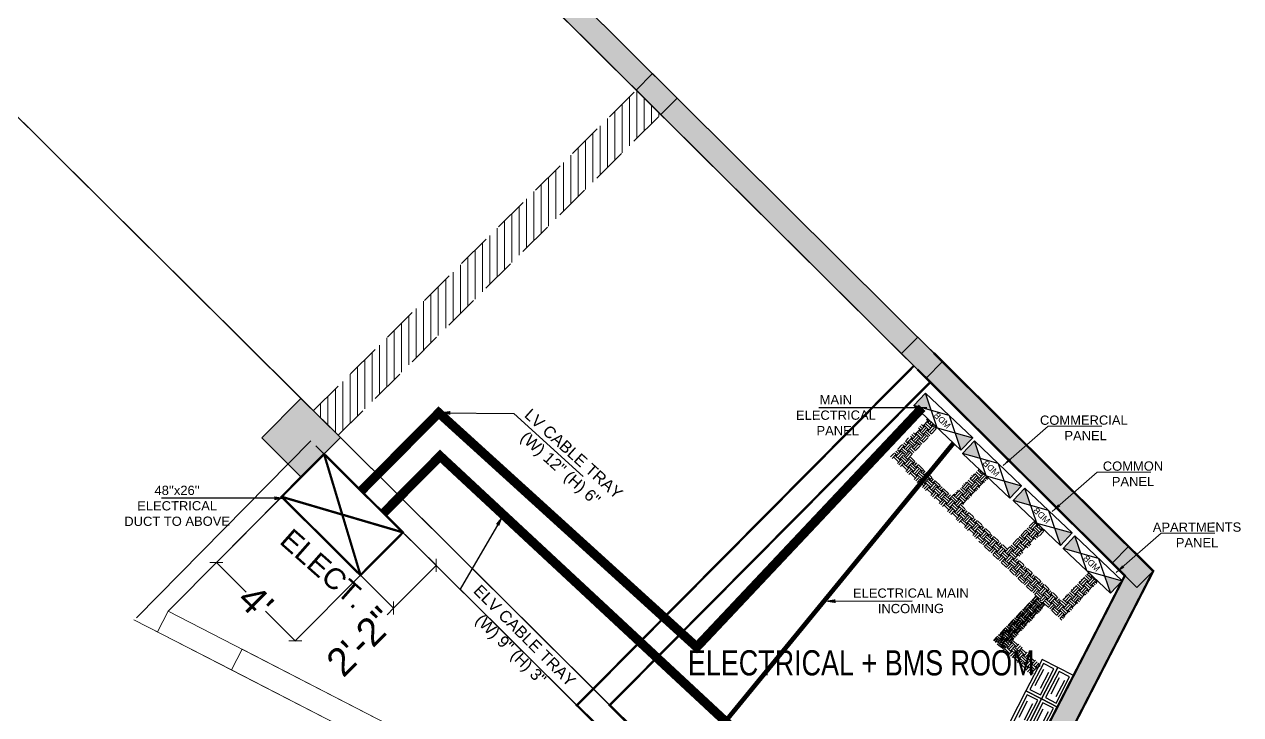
# Model space of a CAD drawing. Header units: inches. Extents: x 1195829 to 1240342, y -967019 to -858076.
# Drawn here: x 1223707 to 1224232, y -911317 to -911019 of the extents above; entities that cross this region are included whole.
import ezdxf

# ---------------------------------------------------------------- set-up
doc = ezdxf.new("R2010")
doc.units = ezdxf.units.IN
doc.header["$LTSCALE"] = 6
doc.header["$PDMODE"] = 2
for name, pattern in [('DASHED', [0.75, 0.5, -0.25]), ('DASHED2', [0.375, 0.25, -0.125]), ('PHANTOM2', [1.25, 0.625, -0.125, 0.125, -0.125, 0.125, -0.125])]:
    doc.linetypes.add(name, pattern=pattern)
doc.layers.get('0').update_dxf_attribs({"color": 251})
doc.layers.get('Defpoints').update_dxf_attribs({"color": 251})
for name, color, linetype in [('CIRCET NUMBER', 7, 'Continuous'), ('COLL SIZE', 251, 'Continuous'), ('DIM', 251, 'Continuous'), ('FITTING', 251, 'Continuous')]:
    doc.layers.add(name, color=color, linetype=linetype)
for name, color, linetype, lineweight in [('column', 251, 'Continuous', 25), ('COPPER STRIP', 30, 'DASHED', 25), ('ELE WIRING', 1, 'Continuous', 0), ('ELECT TEXT', 3, 'Continuous', 20), ('ELECT WIRING', 252, 'Continuous', 20), ('MDB', 1, 'Continuous', 25), ('power', 7, 'Continuous', 20), ('POWER PLUG FOR AC', 1, 'Continuous', 25), ('v.b', 251, 'Continuous', 5), ('W', 251, 'Continuous', 5), ('wall', 251, 'Continuous', 30), ('xref', 251, 'Continuous', 30)]:
    doc.layers.add(name, color=color, linetype=linetype, lineweight=lineweight)
doc.styles.add('ARI', font='arial.ttf')
doc.styles.add('ARIAL', font='arial.ttf', dxfattribs={"height": 8})
doc.styles.add('I96', font='arial.ttf', dxfattribs={"width": 0.8, "height": 7})
doc.styles.get("Standard").update_dxf_attribs({"font": 'stylu.ttf', "height": 96})
doc.styles.add('style1', font='arial.ttf', dxfattribs={"height": 3})
doc.dimstyles.new('Copy(2) of AA', dxfattribs={"dimtxt": 12, "dimasz": 4, "dimexe": 0.18, "dimexo": 0, "dimgap": 0.09, "dimtad": 0, "dimdec": 0, "dimzin": 0, "dimdsep": 46, "dimlunit": 3, "dimtxsty": 'ARI', "dimblk": 'OBLIQUE', "dimcen": 0.09, "dimclrd": 7, "dimclre": 7, "dimclrt": 7, "dimadec": 0, "dimazin": 0, "dimtfac": 1, "dimtdec": 0, "dimtofl": 0, "dimtmove": 0, "dimatfit": 3, "dimfxl": 1, "dimtolj": 1, "dimtzin": 0, "dimlwd": 5, "dimlwe": 5, "dimarcsym": 0})
doc.dimstyles.new('IMP96', dxfattribs={"dimtxt": 7, "dimasz": 3, "dimexe": 2, "dimexo": 2, "dimgap": 2, "dimtad": 2, "dimtoh": 1, "dimdec": 1, "dimzin": 0, "dimdsep": 46, "dimlunit": 4, "dimtxsty": 'I96', "dimblk": 'ARCHTICK', "dimcen": 2, "dimdle": 4, "dimclre": 8, "dimclrt": 3, "dimazin": 0, "dimtfac": 0.5, "dimtdec": 1, "dimtix": 1, "dimtmove": 1, "dimatfit": 2, "dimfxl": 1, "dimtolj": 1, "dimtzin": 3, "dimarcsym": 0})

# ---------------------------------------------------------------- blocks, each defined once
blk = doc.blocks.new('_Oblique')
at = {"layer": 'DIM', "color": 0, "lineweight": -2}
blk.add_line((-0.5, -0.5), (0.5, 0.5), dxfattribs=at)
blk = doc.blocks.new('*D25')
at = {"layer": 'Defpoints', "color": 0, "ltscale": 6, "transparency": 16777216}
for p in [(1223817.675193503, -911223.2141516714, 2940530687.494534), (1223789.518528522, -911251.5703841918), (1223851.735965048, -911257.0352078605, 2940530687.494534)]:
    blk.add_point(p, dxfattribs=at)
at = {"layer": 'wall', "color": 7, "lineweight": 5, "ltscale": 6, "transparency": 16777216}
for p, q in [((1223817.675193503, -911223.2141516714), (1223789.391699562, -911251.6981120852)), ((1223789.518528522, -911251.5703841918), (1223802.395899058, -911264.3571254392)), ((1223851.735965048, -911257.0352078605), (1223823.452471107, -911285.5191682742)), ((1223823.579300068, -911285.3914403808), (1223810.701929532, -911272.604699133))]:
    blk.add_line(p, q, dxfattribs=at)
at = {"layer": 'wall', "color": 7, "lineweight": 5, "ltscale": 6, "transparency": 16777216, "xscale": 4, "yscale": 4, "zscale": 4}
for p, rotation in [((1223789.518528522, -911251.5703841918), 135.2023313392948), ((1223823.579300068, -911285.3914403808), 315.2023313392948)]:
    blk.add_blockref('_Oblique', p, dxfattribs=dict(at, rotation=rotation))
at = {"layer": 'wall', "color": 7, "ltscale": 6, "transparency": 16777216, "insert": (1223806.548914295, -911268.4809122863), "char_height": 12, "attachment_point": 5, "rotation": 315.2023313392948, "style": 'ARI'}
blk.add_mtext("\\A1;4'", dxfattribs=at)
blk = doc.blocks.new('*D26')
at = {"layer": 'Defpoints', "color": 0, "ltscale": 6, "transparency": 16777216}
for p in [(1223870.055709794, -911238.5856292155, 2940530687.494534), (1223851.735965048, -911257.0352078606, 2940530687.494534), (1223866.040409357, -911271.2389885271)]:
    blk.add_point(p, dxfattribs=at)
at = {"layer": 'wall', "color": 7, "lineweight": 5, "ltscale": 6, "transparency": 16777216}
for p, q in [((1223870.055709794, -911238.5856292155), (1223884.487881955, -911252.9162388842)), ((1223884.360154103, -911252.7894098819), (1223866.040409357, -911271.2389885271)), ((1223851.735965048, -911257.0352078606), (1223866.168137209, -911271.3658175294)), ((1223866.040409357, -911271.2389885271), (1223863.221987088, -911274.0773852422))]:
    blk.add_line(p, q, dxfattribs=at)
at = {"layer": 'wall', "color": 7, "lineweight": 5, "ltscale": 6, "transparency": 16777216, "xscale": 4, "yscale": 4, "zscale": 4}
for p, rotation in [((1223884.360154103, -911252.7894098819), 45.20231276690226), ((1223866.040409357, -911271.2389885271), 225.2023127669023)]:
    blk.add_blockref('_Oblique', p, dxfattribs=dict(at, rotation=rotation))
at = {"layer": 'wall', "color": 7, "ltscale": 6, "transparency": 16777216, "insert": (1223851.848355527, -911285.5316228897), "char_height": 12, "attachment_point": 5, "rotation": 45.20231276690229, "style": 'ARI'}
blk.add_mtext('\\A1;2\'-2"', dxfattribs=at)
blk = doc.blocks.new('_ARCHTICK')
at = {"color": 0, "linetype": 'ByBlock', "const_width": 0.15}
blk.add_lwpolyline([(-0.5, -0.5), (0.5, 0.5)], dxfattribs=at)
blk = doc.blocks.new('MDB')
h = blk.add_hatch(color=1)
h.dxf.hatch_style = 1
h.paths.add_polyline_path([(88947.40997823731, -75310.93662870958), (88947.39990807907, -75304.4086952784), (88947.39972357011, -75304.40869556808), (88941.20551828368, -75307.68240061095)])
h.paths.add_polyline_path([(88922.60216990393, -75304.44776740558), (88922.61223984922, -75310.97556277957), (88928.80661024668, -75307.70187793644)])
at = {"layer": 'MDB'}
for p, q in [((88947.39990807907, -75304.4086952784), (88922.60216969097, -75304.44762934843)), ((88935.00103888502, -75304.4281623134), (88922.61223984922, -75310.97556277957)), ((88935.00103888502, -75304.4281623134), (88947.40997823731, -75310.93662870958)), ((88935.01129358457, -75310.95611591362), (88947.39972356985, -75304.40869556824)), ((88947.40997823731, -75310.93662870958), (88947.39990807907, -75304.4086952784)), ((88935.01129358457, -75310.95611591362), (88922.60198524606, -75304.44767055605)), ((88922.60216969097, -75304.44762934843), (88922.61223984922, -75310.97556277957)), ((88922.61223984922, -75310.97556277957), (88947.40997823731, -75310.93662870958))]:
    blk.add_line(p, q, dxfattribs=at)
at = {"insert": (88931.93894165922, -75308.80065873009), "char_height": 2.365831977794893, "attachment_point": 7, "rotation": 0.09000531544551121, "style": 'style1'}
blk.add_mtext_dynamic_manual_height_columns('{\\C3;MDB}', width=6.399626492675452, gutter_width=35, heights=[0], dxfattribs=at)
blk = doc.blocks.new('meter')
at = {"layer": 'POWER PLUG FOR AC', "color": 3}
for p, q in [((30544.29909998038, 7766.938036326866), (30544.29909998038, 7760.721315798289)), ((30546.3183533412, 7766.938036326866), (30546.3183533412, 7760.721315798289))]:
    blk.add_line(p, q, dxfattribs=at)
at = {"layer": 'POWER PLUG FOR AC'}
for points in [[(30542.33459162238, 7757.829676062577), (30548.33459162238, 7757.829676062577), (30548.33459162238, 7769.829676062578), (30542.33459162238, 7769.829676062578)], [(30543.33459162239, 7758.829676062578), (30547.33459162239, 7758.829676062578), (30547.33459162239, 7768.829676062579), (30543.33459162239, 7768.829676062579)]]:
    blk.add_lwpolyline(points, close=True, dxfattribs=at)

msp = doc.modelspace()

# ---------------------------------------------------------------- hatches: boundary and pattern name
at = {"layer": 'CIRCET NUMBER'}
h = msp.add_hatch(dxfattribs=at)
h.set_pattern_fill('EARTH', color=1, scale=9.999999999999998, angle=46.44817782508491)
h.set_pattern_definition([(46.44817782508491, (1136684.76510107, -916875.2667583391), (-0.0893527708863151, 3.534404629118593), [2.499999999999999, -2.499999999999999]), (46.44817782508491, (1136684.085646558, -916874.6208111157), (-0.0893527708863151, 3.534404629118593), [2.499999999999999, -2.499999999999999]), (46.44817782508491, (1136683.406192045, -916873.9748638923), (-0.0893527708863151, 3.534404629118593), [2.499999999999999, -2.499999999999999]), (136.4481778250849, (1136683.395022949, -916873.5330633137), (-3.534404629118592, -0.08935277088631444), [2.499999999999999, -2.499999999999999]), (136.4481778250849, (1136684.040970172, -916872.8536088011), (-3.534404629118592, -0.08935277088631444), [2.499999999999999, -2.499999999999999]), (136.4481778250849, (1136684.686917396, -916872.1741542886), (-3.534404629118592, -0.08935277088631444), [2.499999999999999, -2.499999999999999])])
h.paths.add_polyline_path([(1224111.410180982, -911227.1596817037), (1224123.06013858, -911215.0284174522), (1224118.717804612, -911210.8878696978), (1224107.067847013, -911223.0191339492), (1224089.005632093, -911205.7962616477), (1224100.655138131, -911193.6549194986), (1224096.312804163, -911189.5143717441), (1224080.52275037, -911205.998047862), (1224154.487223679, -911276.5254269375), (1224170.176515789, -911259.959777666), (1224165.834157015, -911255.8192062592), (1224154.270735321, -911268.0285262731), (1224135.293851649, -911249.9334894456), (1224147.042298819, -911237.7406234336), (1224142.69996485, -911233.6000756791), (1224130.95151768, -911245.7929416914)])
h = msp.add_hatch(dxfattribs=at)
h.set_pattern_fill('EARTH', color=1, scale=9.999999999999998, angle=46.44817782508491)
h.set_pattern_definition([(46.44817782508491, (1136735.135733856, -916923.2966915471), (-0.0893527708863151, 3.534404629118593), [2.499999999999998, -2.499999999999998]), (46.44817782508491, (1136734.456279344, -916922.6507443237), (-0.0893527708863151, 3.534404629118593), [2.499999999999998, -2.499999999999998]), (46.44817782508491, (1136733.776824831, -916922.0047971003), (-0.0893527708863151, 3.534404629118593), [2.499999999999998, -2.499999999999998]), (136.4481778250849, (1136733.765655735, -916921.5629965217), (-3.534404629118592, -0.08935277088631444), [2.499999999999998, -2.499999999999998]), (136.4481778250849, (1136734.411602959, -916920.8835420092), (-3.534404629118592, -0.08935277088631444), [2.499999999999998, -2.499999999999998]), (136.4481778250849, (1136735.057550182, -916920.2040874966), (-3.534404629118592, -0.08935277088631444), [2.499999999999998, -2.499999999999998])])
h.paths.add_polyline_path([(1224124.920516014, -911285.1036837699), (1224143.285227809, -911265.843982539), (1224147.627561777, -911269.9845302933), (1224129.262849982, -911289.2442315244)])
h = msp.add_hatch(dxfattribs=at)
h.set_pattern_fill('EARTH', color=1, scale=9.999999999999996, angle=136.0517612145344)
h.set_pattern_definition([(136.0517612145344, (1229182.04093823, -998734.1601365359), (-3.534938241246925, -0.06489707674539802), [2.499999999999997, -2.499999999999997]), (136.0517612145344, (1229181.390305512, -998734.8351056577), (-3.534938241246925, -0.06489707674539802), [2.499999999999997, -2.499999999999997]), (136.0517612145344, (1229180.739672794, -998735.5100747797), (-3.534938241246925, -0.06489707674539802), [2.499999999999997, -2.499999999999997]), (226.0517612145344, (1229180.297805513, -998735.5181869146), (0.06489707674539737, -3.534938241246924), [2.499999999999997, -2.499999999999997]), (226.0517612145344, (1229179.622836391, -998734.8675541963), (0.06489707674539737, -3.534938241246924), [2.499999999999997, -2.499999999999997]), (226.0517612145344, (1229178.947867269, -998734.2169214777), (0.06489707674539737, -3.534938241246924), [2.499999999999997, -2.499999999999997])])
h.paths.add_polyline_path([(1224124.920516003, -911285.1036837813), (1224143.285227809, -911265.843982539), (1224147.627561777, -911269.9845302933), (1224133.646630491, -911284.6468110034), (1224145.605568272, -911296.0011139922), (1224141.435076227, -911300.3146967385)])
at = {"layer": 'COLL SIZE', "lineweight": 25, "ltscale": 100, "true_color": 0xffc6b3}
h = msp.add_hatch(color=31, dxfattribs=at)
h.dxf.hatch_style = 1
h.paths.add_polyline_path([(1223981.414929226, -911058.3138680757), (1223970.770938118, -911047.7447880164), (1223977.816991492, -911040.6487939457), (1223988.460982599, -911051.2178740043)])
at = {"layer": 'COLL SIZE', "ltscale": 100}
h = msp.add_hatch(color=256, dxfattribs=at)
h.dxf.hatch_style = 1
h.paths.add_polyline_path([(1223981.414929226, -911058.3138680757), (1223970.770938118, -911047.7447880164), (1223977.816991492, -911040.6487939457), (1223988.460982599, -911051.2178740043)])
at = {"layer": 'COLL SIZE', "lineweight": 25, "ltscale": 100, "true_color": 0xffc6b3}
h = msp.add_hatch(color=31, dxfattribs=at)
h.dxf.hatch_style = 1
h.paths.add_polyline_path([(1224095.924338662, -911172.0173749268), (1224085.280347554, -911161.4482948667), (1224092.326400927, -911154.352300795), (1224102.970392034, -911164.9213808544)])
at = {"layer": 'COLL SIZE', "ltscale": 100}
h = msp.add_hatch(color=256, dxfattribs=at)
h.dxf.hatch_style = 1
h.paths.add_polyline_path([(1224095.924338662, -911172.0173749268), (1224085.280347554, -911161.4482948667), (1224092.326400927, -911154.352300795), (1224102.970392034, -911164.9213808544)])
at = {"layer": 'COLL SIZE', "lineweight": 25, "ltscale": 100, "true_color": 0xffc6b3}
h = msp.add_hatch(color=31, dxfattribs=at)
h.dxf.hatch_style = 1
h.paths.add_polyline_path([(1224186.906558173, -911262.3592732071), (1224176.262567065, -911251.790193148), (1224183.308620438, -911244.6941990753), (1224193.952611545, -911255.2632791341)])
at = {"layer": 'COLL SIZE', "ltscale": 100}
h = msp.add_hatch(color=256, dxfattribs=at)
h.dxf.hatch_style = 1
h.paths.add_polyline_path([(1224186.906558173, -911262.3592732071), (1224176.262567065, -911251.790193148), (1224183.308620438, -911244.6941990753), (1224193.952611545, -911255.2632791341)])
at = {"layer": 'column', "ltscale": 10, "true_color": 0x636466}
h = msp.add_hatch(color=251, dxfattribs=at)
h.dxf.hatch_style = 1
h.paths.add_polyline_path([(1223809.100071432, -911197.7884302789), (1223826.010599526, -911180.7580445053), (1223843.040985299, -911197.6685726013), (1223826.130457204, -911214.6989583726)])
h = msp.add_hatch(color=251, dxfattribs=at)
h.dxf.hatch_style = 1
h.paths.add_polyline_path([(1223809.100071432, -911197.7884302789), (1223826.010599526, -911180.7580445053), (1223843.040985299, -911197.6685726013), (1223826.130457204, -911214.6989583726)])
at = {"layer": 'FITTING', "lineweight": 0, "ltscale": 0.3, "true_color": 0xffc6b3}
h = msp.add_hatch(dxfattribs=at)
h.set_pattern_fill('ANSI31', color=31, scale=0.9999999999999999, angle=45)
h.set_pattern_definition([(90, (92293.1042649846, -10318.46794657328), (-3.175000000000001, -2.220446049250313e-16), [])])
h.paths.add_polyline_path([(1223851.356537119, -911187.4113582541), (1223981.360862462, -911058.3675353848), (1223970.793660693, -911047.7216795301), (1223831.41089016, -911186.0746574411), (1223842.05497424, -911196.6438298172)])
at = {"layer": 'W', "ltscale": 10, "true_color": 0x636466}
h = msp.add_hatch(dxfattribs=at)
h.set_pattern_fill('AR-CONC', color=251, scale=0.05999999999999999)
h.set_pattern_definition([(49.99999999999999, (101708.6892317184, -9999.576182052377), (10.93108013976024, -0.9563451323341847), [1.143, -12.573]), (355, (101708.6892317184, -9999.576182052377), (-2.114605285498161, 11.46341071434211), [0.9144000000000002, -10.0584350502]), (100.4514446999999, (101709.6001521382, -9999.655877262354), (8.816474825421198, 10.50706511473171), [0.9714005279999997, -10.685414676]), (46.1842, (101708.6892317182, -9996.528182052425), (16.26474245352779, -2.522539675963628), [1.7145, -18.8595]), (96.63555760999989, (101710.0446257184, -9996.738392052474), (14.24424804309018, 14.84556747586329), [1.4571013884, -16.0281364896]), (351.1841511700001, (101708.6892317182, -9996.528182052425), (14.24424804389862, 14.84556747513196), [1.3715980242, -15.0875839152]), (21, (101710.2132317182, -9997.290182052297), (9.096863476147949, -6.135911891225255), [1.143, -12.573]), (326.0000000000001, (101710.2132317182, -9997.290182052297), (3.708121700858824, 11.05127796733915), [0.9144000000000001, -10.0584]), (71.45144499999999, (101710.9713036742, -9997.801508046337), (12.80498515672297, 4.915366133154315), [0.9714005279999999, -10.685396256]), (37.50000000000001, (101708.6892317184, -9999.576182052377), (0.1853161950355084, 5.073302332389186), [0, -9.93648, 0, -10.2108, 0, -10.0965]), (7.500000000000003, (101708.6892317184, -9999.576182052377), (4.009179750618345, 6.01083448908717), [0, -5.821679999999999, 0, -9.70788, 0, -3.8481]), (327.5, (101705.2907117184, -9999.576182052493), (8.135435710012283, -0.3437246395604059), [0, -3.81, 0, -11.8872, 0, -15.7734]), (317.5, (101703.7667117182, -9999.576182052377), (8.887750883161083, 1.525589461999982), [0, -4.952999999999999, 0, -7.89432, 0, -11.2014])])
h.paths.add_polyline_path([(1222904.290980709, -912663.8109355978), (1223035.431821981, -912682.1699798831), (1223144.148173939, -912675.9002062089), (1223258.777578605, -912669.2894212562), (1223332.267371715, -912665.0511961697), (1223469.49330359, -912665.0511961699), (1224193.952611545, -911255.2632791958), (1223063.360843841, -910132.6284717623), (1222410.696912366, -910400.1186342236), (1222469.924268357, -910543.6308050351), (1221381.759432851, -910989.08717813), (1222107.069317237, -912761.0970161069), (1222424.184575321, -912698.0847101017), (1222723.819422519, -912638.545844136)])
h.paths.add_polyline_path([(1222905.677409272, -912653.9075111477), (1223035.841105982, -912672.1297602127), (1223143.572421252, -912665.9167945253), (1223258.201825918, -912659.3060095723), (1223331.979256404, -912655.0511961698), (1223463.388995366, -912655.0511961699), (1224181.713077904, -911257.2023440492), (1223061.018977389, -910144.3955452887), (1222423.764860786, -910405.5700931052), (1222482.993785229, -910549.0860643872), (1221394.802117437, -910994.5534216749), (1222114.126532377, -912751.9401158447), (1222421.851824913, -912687.9218921433), (1222721.79406019, -912628.16478648)], flags=16)

# ---------------------------------------------------------------- linework, layer by layer
at = {"layer": 'CIRCET NUMBER', "color": 1, "const_width": 0.002164437668397999}
for points in [[(1224111.410180982, -911227.1596817037), (1224123.06013858, -911215.0284174522), (1224118.717804612, -911210.8878696978), (1224107.067847013, -911223.0191339492), (1224089.005632093, -911205.7962616477), (1224100.655138131, -911193.6549194986), (1224096.312804163, -911189.5143717441), (1224080.52275037, -911205.998047862), (1224154.487223679, -911276.5254269375), (1224170.176515789, -911259.959777666), (1224165.834157015, -911255.8192062592), (1224154.270735321, -911268.0285262731), (1224135.293851649, -911249.9334894456), (1224147.042298819, -911237.7406234336), (1224142.69996485, -911233.6000756791), (1224130.95151768, -911245.7929416914), (1224111.410180982, -911227.1596817037)], [(1224124.920516003, -911285.1036837813), (1224143.285227809, -911265.843982539), (1224147.627561777, -911269.9845302933), (1224133.646630491, -911284.6468110034), (1224145.605568272, -911296.0011139922), (1224141.435076227, -911300.3146967385), (1224124.920516003, -911285.1036837813)]]:
    msp.add_lwpolyline(points, dxfattribs=at)
at = {"layer": 'COLL SIZE', "color": 31, "lineweight": 25, "ltscale": 100, "true_color": 0xffc6b3}
for points, elevation in [([(1223981.414929572, -911058.313868487), (1223970.770938464, -911047.7447884281), (1223977.816991837, -911040.6487943563), (1223988.460982944, -911051.2178744155), (1223981.414929572, -911058.313868487)], 2940530687.494535), ([(1224095.924339007, -911172.0173753372), (1224085.280347899, -911161.4482952774), (1224092.326401272, -911154.3523012056), (1224102.97039238, -911164.9213812656), (1224095.924339007, -911172.0173753372)], 2940534656.615094), ([(1224186.906558519, -911262.3592736179), (1224176.262567411, -911251.790193559), (1224183.308620784, -911244.6941994872), (1224193.95261189, -911255.2632795445), (1224186.906558519, -911262.3592736179)], 2940526601.574472)]:
    msp.add_lwpolyline(points, dxfattribs=dict(at, elevation=elevation))
at = {"layer": 'COLL SIZE', "ltscale": 100}
for points, elevation in [([(1223981.414929572, -911058.313868487), (1223970.770938464, -911047.7447884281), (1223977.816991837, -911040.6487943563), (1223988.460982944, -911051.2178744155), (1223981.414929572, -911058.313868487)], 2940530687.494535), ([(1224095.924339007, -911172.0173753372), (1224085.280347899, -911161.4482952774), (1224092.326401272, -911154.3523012056), (1224102.97039238, -911164.9213812656), (1224095.924339007, -911172.0173753372)], 2940534656.615094), ([(1224186.906558519, -911262.3592736179), (1224176.262567411, -911251.790193559), (1224183.308620784, -911244.6941994872), (1224193.95261189, -911255.2632795445), (1224186.906558519, -911262.3592736179)], 2940526601.574472)]:
    msp.add_lwpolyline(points, dxfattribs=dict(at, elevation=elevation))
at = {"layer": 'column', "color": 251, "ltscale": 10, "true_color": 0x636466, "elevation": 2940530687.494534}
msp.add_lwpolyline([(1223809.100071778, -911197.7884306905), (1223826.010599871, -911180.7580449169), (1223843.040985645, -911197.6685730133), (1223826.13045755, -911214.6989587845), (1223809.100071778, -911197.7884306905)], dxfattribs=at)
msp.add_lwpolyline([(1223809.100071778, -911197.7884306905), (1223826.010599871, -911180.7580449169), (1223843.040985645, -911197.6685730133), (1223826.13045755, -911214.6989587845), (1223809.100071778, -911197.7884306905)], dxfattribs=at)
at = {"layer": 'COPPER STRIP', "color": 6, "linetype": 'PHANTOM2', "ltscale": 100, "const_width": 4}
msp.add_lwpolyline([(1224094.174381702, -911184.840831109), (1223996.879657957, -911288.0611054468), (1223885.507519089, -911186.9884401112), (1223852.038228586, -911220.6949527335)], dxfattribs=at)
at = {"layer": 'ELECT WIRING', "color": 1, "const_width": 2}
msp.add_lwpolyline([(1224107.716533286, -911200.0762966401), (1223978.791489276, -911357.2673951188)], dxfattribs=at)
at = {"layer": 'power', "color": 5, "linetype": 'PHANTOM2', "ltscale": 100, "const_width": 4, "elevation": 2931994254.619794}
msp.add_lwpolyline([(1224040.340757306, -911380.1571020073), (1224056.784461854, -911364.2767777016), (1223886.095752216, -911205.6566029048), (1223861.668270987, -911230.2572201286)], dxfattribs=at)
at = {"layer": 'v.b', "color": 31, "linetype": 'DASHED2', "ltscale": 10, "true_color": 0xffc6b3}
for p, q in [((1223831.439174895, -911186.0463978518, 2940534773.591295), (1223970.821945428, -911047.6934199407, 2940530687.494535)), ((1223842.032159043, -911196.6668463964, 2940534773.591295), (1223981.414929576, -911058.3138684843, 2940530687.494535)), ((1224181.71307825, -911257.2023444007, 2940526601.574471), (1223463.388995712, -912655.0511965231, 2940526718.373977)), ((1224193.952611891, -911255.2632795472, 2940526601.030544), (1223469.493303936, -912665.0511965227, 2940526718.373977))]:
    msp.add_line(p, q, dxfattribs=at)
at = {"layer": 'W', "color": 251, "ltscale": 10, "true_color": 0x636466}
for p, q in [((1223063.360844187, -910132.6284721136, 2940526659.115038), (1224193.952611891, -911255.2632795472, 2940526601.030544)), ((1223063.360844187, -910132.6284721136, 2940526659.115038), (1224193.952611891, -911255.2632795472, 2940526601.030544)), ((1223061.018977693, -910144.395545657, 2940526659.115037), (1224181.71307825, -911257.2023444007, 2940526601.574471)), ((1223061.018977693, -910144.395545657, 2940526659.115037), (1224181.71307825, -911257.2023444007, 2940526601.574471)), ((1223369.738181047, -910727.6968130515, 2940530687.494535), (1224087.545115328, -911440.4519138869, 2940534656.615092)), ((1223681.910541382, -911037.7741606819, 2940530689.000739), (1223826.010599872, -911180.7580449178, 2940530687.494535)), ((1223755.04821565, -911275.3716669324, 2940534598.872774), (1223830.313185167, -911199.1228073899, 2940534650.485435)), ((1223832.446935235, -911201.2415403974, 2940534656.615093), (1223991.783736304, -911359.456949429, 2940534656.615092)), ((1223843.040985644, -911197.6685730135, 2940534656.615092), (1224087.545115328, -911440.4519138869, 2940534656.615092)), ((1223768.661742501, -911272.5749980004, 2940534656.615092), (1223835.994932271, -911204.7645670843, 2940534656.615092)), ((1224181.71307825, -911257.2023444007, 2940526601.574471), (1223463.388995712, -912655.0511965231, 2940526718.373977)), ((1224193.952611891, -911255.2632795472, 2940526601.030544), (1223469.493303936, -912665.0511965227, 2940526718.373977)), ((1223768.661742501, -911272.5749980004, 2940534656.615092), (1223764.091978026, -911281.469785948, 2940534656.615093)), ((1223980.504715545, -911381.4109250614, 2940534656.615092), (1223768.661742501, -911272.5749980004, 2940534656.615092)), ((1223753.946304619, -911276.2573696248, 2940534656.615093), (1223796.11321464, -911297.9209380562, 2940534656.615092)), ((1223975.93495107, -911390.3057130091, 2940534656.615092), (1223761.269446315, -911280.0196889687, 2940534656.615093)), ((1223764.091978026, -911281.4697859491, 2940534656.615093), (1223761.269446316, -911280.0196889685, 2940534656.615093)), ((1223800.682979115, -911289.0261501085, 2940534656.615093), (1223796.113214641, -911297.9209380561, 2940534656.615092)), ((1223980.504715545, -911381.4109250614, 2940534656.615092), (1223800.682979116, -911289.0261501083, 2940534656.615093)), ((1223860.30270774, -911330.8987748416, 2940534656.615092), (1223796.113214641, -911297.9209380561, 2940534656.615092))]:
    msp.add_line(p, q, dxfattribs=at)
at = {"layer": 'W', "color": 251, "ltscale": 10, "true_color": 0x636466, "elevation": 2940533786.972729}
msp.add_lwpolyline([(1222904.290981055, -912663.8109359506), (1223035.431822325, -912682.1699802335), (1223144.148174284, -912675.90020656), (1223258.777578951, -912669.2894216073), (1223332.267372061, -912665.0511965211), (1223469.493303936, -912665.051196524), (1224193.95261189, -911255.263279546), (1223063.360844187, -910132.6284721136), (1222410.696912711, -910400.1186345747), (1222469.924268703, -910543.6308053879), (1221381.759433197, -910989.0871784821), (1222107.069317583, -912761.0970164585), (1222436.884990287, -912804.5346651584), (1222723.819422865, -912638.5458444889), (1222904.290981055, -912663.8109359506)], dxfattribs=at)
at = {"layer": 'W', "color": 251, "ltscale": 10, "true_color": 0x636466, "elevation": 2940533786.97273}
msp.add_lwpolyline([(1222905.677409617, -912653.9075114992), (1223035.841106328, -912672.1297605651), (1223143.572421597, -912665.9167948776), (1223258.201826264, -912659.3060099238), (1223331.97925675, -912655.051196522), (1223463.388995712, -912655.0511965207), (1224181.71307825, -911257.2023444013), (1223061.018977735, -910144.395545641), (1222423.764861132, -910405.5700934585), (1222482.993785574, -910549.0860647375), (1221394.802117783, -910994.5534220263), (1222114.126532722, -912751.940116197), (1222434.820263349, -912794.176379552), (1222721.794060536, -912628.1647868324)], close=True, dxfattribs=at)
at = {"layer": 'wall', "color": 6, "ltscale": 6, "const_width": 1, "elevation": 2940530687.494534}
for points in [[(1223835.994938253, -911204.7645730234), (1223826.13045755, -911214.6989587853), (1223817.675193503, -911223.2141516716), (1223851.735965048, -911257.0352078605), (1223870.055709794, -911238.5856292155), (1223835.994938253, -911204.7645730234)], [(1223835.994938253, -911204.7645730237), (1223851.735965048, -911257.0352078605)], [(1223817.675193503, -911223.2141516716), (1223870.055709797, -911238.5856292121)]]:
    msp.add_lwpolyline(points, dxfattribs=at)
at = {"layer": 'wall', "ltscale": 6, "extrusion": (0.9254743198150852, 0.3788103527571886, -2.603821939138952e-06), "elevation": 779944.6174918042}
msp.add_lwpolyline([(-1307209.42590839, 2940534658.655899), (-1307045.976525675, 2912600622.208228)], dxfattribs=at)
at = {"layer": 'xref', "color": 1, "linetype": 'ByBlock', "const_width": 1, "elevation": 2940534656.615094}
for points in [[(1224006.04970298, -911251.8847641702), (1223945.182346153, -911313.1835339026), (1224090.194512648, -911457.175123307), (1224193.95261189, -911255.2632795479), (1224099.209923073, -911161.187377662)], [(1224013.145697051, -911258.9308175419), (1223959.324393596, -911313.1335932035), (1224087.545115328, -911440.4519138869), (1224181.71307825, -911257.2023444013), (1224092.163869701, -911168.2833717329)], [(1224090.602343453, -911166.7328353073), (1224006.04970298, -911251.8847641702)], [(1224097.698337524, -911173.778888679), (1224013.145697051, -911258.9308175419)]]:
    msp.add_lwpolyline(points, dxfattribs=at)

# ---------------------------------------------------------------- block references
at = {"layer": 'DIM', "xscale": 1.27089798290887, "yscale": 1.27089798290887, "zscale": 1.27089798290887, "rotation": 332.802355547412}
for p in [(1185108.165387544, -902334.8666986964, 2940534656.615094), (1185114.947675685, -902338.3519688665, 2940534656.615094), (1185101.194847205, -902348.431274979, 2940534656.615094), (1185107.977135346, -902351.9165451492, 2940534656.615094)]:
    msp.add_blockref('meter', p, dxfattribs=at)
at = {"layer": 'ELE WIRING', "lineweight": 13, "xscale": -1.132198464168309, "yscale": 1.132198464168309, "zscale": 1.132198464168309, "rotation": 316.6462844473545}
for p in [(1355852.722307904, -918318.517525236), (1355873.848539605, -918339.1911277182), (1355895.658132247, -918359.5684113124), (1355917.233789165, -918380.1764290811)]:
    msp.add_blockref('MDB', p, dxfattribs=at)

# ---------------------------------------------------------------- texts
at = {"layer": 'ELECT TEXT', "color": 3, "char_height": 3.999999999999998, "attachment_point": 2, "rotation": 0.10061834713213884, "style": 'ARIAL'}
for s, insert, width in [('MAIN ELECTRICAL  PANEL', (1224056.948182493, -911179.3343641328, -6.907171656e-07), 34.67961327658071), ("48''x26'' ELECTRICAL DUCT TO ABOVE", (1223772.561831677, -911218.4365747689, 2940530687.494534), 51.08774897680762), ('ELECTRICAL MAIN INCOMING', (1224089.330138354, -911262.7585221822, -6.907171656e-07), 51.22473104030826)]:
    msp.add_mtext(s, dxfattribs=dict(at, insert=insert, width=width))
at = {"layer": 'ELECT TEXT', "color": 3, "linetype": 'Continuous', "ltscale": 15, "char_height": 5, "line_spacing_factor": 1.010231923601691, "style": 'ARIAL'}
for s, insert, width, attachment_point, rotation in [('LV CABLE TRAY (W) 12" (H) 6"', (1223945.448452127, -911202.8298980364, 6.76922336e-08), 64.9396330704245, 2, 317.8761848545635), ('ELV CABLE TRAY (W) 9" (H) 3"', (1223913.863520189, -911291.8536198762, 2940534656.615092), 70.92549790589756, 8, 315.1017129917465)]:
    msp.add_mtext(s, dxfattribs=dict(at, insert=insert, width=width, attachment_point=attachment_point, rotation=rotation))
at = {"layer": 'ELECT TEXT', "color": 3, "char_height": 3.999999999999998, "attachment_point": 8, "rotation": 0.10061834713213884, "style": 'ARIAL'}
for s, insert in [('COMMERCIAL  PANEL', (1224164.011473144, -911198.8077906736)), ('COMMON\\PPANEL', (1224185.241253182, -911218.6359349512)), ('APARTMENTS \\PPANEL', (1224212.883118334, -911244.9892459726))]:
    msp.add_mtext_dynamic_manual_height_columns(s, width=30.6518690313779, gutter_width=88.8279982381209, heights=[0], dxfattribs=dict(at, insert=insert))
at = {"layer": 'wall', "style": 'ARI'}
msp.add_text('ELECT.', height=9, rotation=318.5237213792968, dxfattribs=at).set_placement((1223816.290117045, -911242.993638978, 2940530740.197207))
at = {"layer": 'xref', "color": 1, "linetype": 'ByBlock', "width": 0.8}
msp.add_text('ELECTRICAL + BMS ROOM', height=10.87297865857882, rotation=0.002460252397116387, dxfattribs=at).set_placement((1223993.042942979, -911300.2873935445))

# ---------------------------------------------------------------- dimensions: what is measured, and where the dimension line sits
at = {"layer": 'wall', "color": 6, "ltscale": 6}
for p1, p2, distance, picture, middle in [((1223851.735965048, -911257.0352078605, 2940530687.494534), (1223817.675193503, -911223.2141516716, 2940530687.494534), 39.96090221196, '*D25', (1223806.548914295, -911268.4809122863)), ((1223870.055709794, -911238.5856292155, 2940530687.494534), (1223851.735965048, -911257.0352078605, 2940530687.494534), 20.158484869059063, '*D26', (1223851.848355527, -911285.5316228897))]:
    dim = msp.add_aligned_dim(p1=p1, p2=p2, distance=distance, dimstyle='Copy(2) of AA', override={"dimfxl": 0, "dimarcsym": 1}, dxfattribs=at)
    dim.commit()
    dim.dimension.update_dxf_attribs({"geometry": picture, "text_midpoint": middle})

# ---------------------------------------------------------------- leaders
at = {"layer": 'ELECT TEXT', "color": 3, "linetype": 'ByBlock', "lineweight": -3}
for points in [[(1224096.244411352, -911184.840831109), (1224049.558321568, -911184.840831109)], [(1223885.507519089, -911186.9884401112), (1223917.920479564, -911187.2153877044), (1223947.919420001, -911214.440085892)], [(1223819.481071794, -911223.8699172209, 2940530687.494534), (1223765.883891681, -911223.8699172209, 2940530687.494534)], [(1223913.414960624, -911231.0442083427, 2940534656.615092), (1223894.712500507, -911263.0688885801, 2940534656.615092), (1223945.182346152, -911313.1835339038, 2940534656.615092)], [(1224051.793178564, -911268.2605166015), (1224089.818670607, -911268.0719659515)]]:
    msp.add_leader(points, dimstyle='IMP96', override={"dimasz": 5, "dimtad": 0, "dimtxsty": 'ARIAL', "dimfxl": 3, "dimfxlon": 1, "dimarcsym": 2}, dxfattribs=at)
at = {"layer": 'wall', "color": 6, "ltscale": 6}
for points in [[(1224129.144967301, -911209.6996894492), (1224148.549363394, -911192.7356858257), (1224171.716636632, -911192.7356858257)], [(1224150.374747339, -911229.5278337268), (1224169.779143432, -911212.5638301034), (1224192.94641667, -911212.5638301034)], [(1224178.016612491, -911255.8811447482), (1224197.421008584, -911238.9171411247), (1224220.588281822, -911238.9171411247)]]:
    msp.add_leader(points, dimstyle='Copy(2) of AA', override={"dimgap": 0.09, "dimtad": 0, "dimfxl": 0, "dimarcsym": 1}, dxfattribs=at)

doc.saveas('drawing.dxf')
